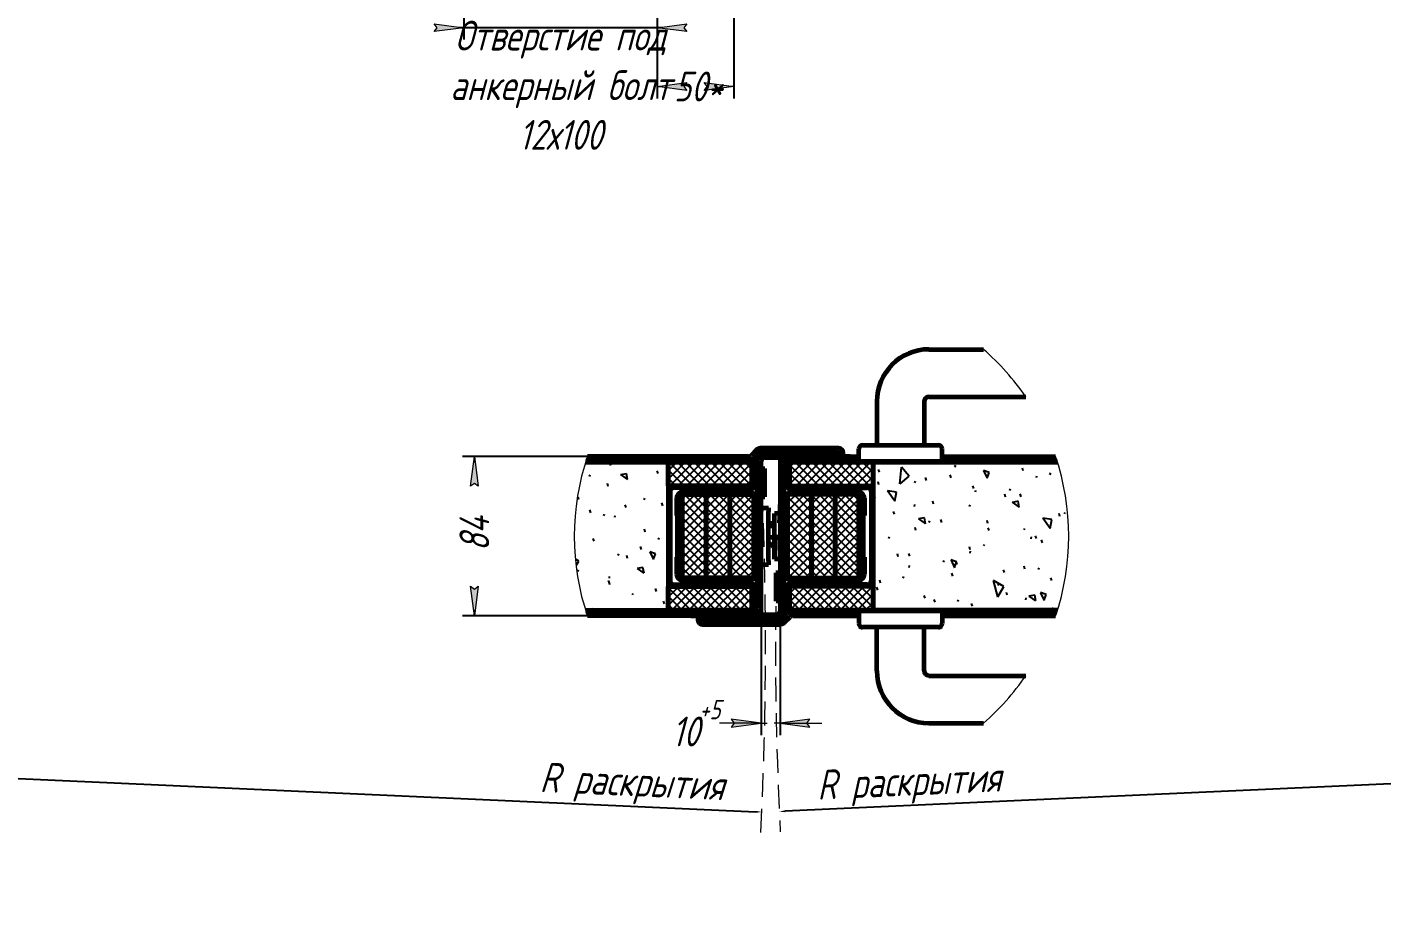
# Model space of a CAD drawing. Header units: millimetres. Extents: x -68 to 2520, y 0 to 297.
# Drawn here: x 1684 to 1911.6, y 0 to 150.8 of the extents above; entities that cross this region are included whole.
import ezdxf

# ---------------------------------------------------------------- set-up
doc = ezdxf.new("R2010")
doc.units = ezdxf.units.MM
for name, pattern in [('K5LT_BASIC', [0]), ('K5LT_DASHED', [6, 4, -2]), ('K5LT_THIN', [0])]:
    doc.linetypes.add(name, pattern=pattern)
doc.layers.add('Системный слой', color=7, linetype='Continuous')
doc.styles.add('KDIMTEXTSTYLE', font='GOST_AU.SHX', dxfattribs={"width": 0.96, "oblique": 15, "height": 5})
doc.dimstyles.new('KDIMSTYLE (0.40)', dxfattribs={"dimtxt": 5, "dimasz": 1, "dimexe": 2, "dimexo": 0, "dimgap": 1, "dimtad": 1, "dimlfac": 2.5, "dimtxsty": 'KDIMTEXTSTYLE', "dimsah": 1, "dimcen": 0, "dimdle": 1, "dimadec": 0, "dimazin": 0, "dimtfac": 0.667, "dimtmove": 0, "dimatfit": 3, "dimfxl": 1, "dimtvp": 1, "dimtolj": 1, "dimtzin": 0, "dimarcsym": 0})
doc.dimstyles.new('KDIMSTYLE (0.50)', dxfattribs={"dimtxt": 5, "dimasz": 1, "dimexe": 2, "dimexo": 0, "dimgap": 1, "dimtad": 1, "dimlfac": 2, "dimtxsty": 'KDIMTEXTSTYLE', "dimsah": 1, "dimcen": 0, "dimdle": 1, "dimadec": 0, "dimazin": 0, "dimtfac": 0.667, "dimtmove": 0, "dimatfit": 3, "dimfxl": 1, "dimtvp": 1, "dimtolj": 1, "dimtzin": 0, "dimarcsym": 0})
pattern_1 = [(45, (0, 0), (-0.7071068, 0.7071068), []), (135, (0, 0), (-0.7071068, -0.7071068), [])]
pattern_2 = [(40, (7.66, 6.428), (-20.5692, 24.5134), [2, -30]), (130, (9.193, 7.713), (-24.5134, -20.5692), [2, -30]), (85, (7.66, 6.428), (-20.56883, 24.51297), [2.828, -42.426]), (60, (9.193, 7.713), (-27.7128, 16), [2, -30]), (150, (10.192, 9.445), (-16, -27.7128), [2, -30]), (105, (9.193, 7.713), (-27.7123, 15.9997), [2.828, -42.426]), (80, (16.853, 14.141), (-26.0974, 4.60168), [1.5, -25]), (170, (17.114, 15.618), (-4.60168, -26.0974), [1.5, -25]), (125, (16.853, 14.141), (-26.09695, 4.6016), [2.121, -35.355]), (100, (-18.796, -15.771), (-15.75692, -2.77837), [1, -15]), (190, (-18.97, -14.787), (2.77837, -15.75692), [1, -15]), (145, (-18.796, -15.771), (-15.75733, -2.77844), [1.414, -21.213]), (70, (1.233, 14.088), (-15.03508, 5.47232), [1, -15]), (160, (1.575, 15.028), (-5.47232, -15.03508), [1, -15]), (115, (1.233, 14.088), (-15.03547, 5.47246), [1.414, -21.213]), (85, (0, 0), (-9.351857, 7.84492), [0.3, -10]), (65, (0, 0), (-2.418448, 6.64463), [0.3, -10]), (105, (0, 0), (-6.193075, 7.658056), [0.5, -12]), (110, (0, 0), (-7.94593, 1.36463), [0.5, -7])]
pattern_3 = [(45, (0, 0), (-0.35355339, 0.35355339), []), (135, (0, 0), (-0.35355339, -0.35355339), [])]

# ---------------------------------------------------------------- blocks, each defined once
blk = doc.blocks.new('KDIMARROW_01')
at = {"layer": 'Системный слой'}
blk.add_hatch(color=0, dxfattribs=at).paths.add_polyline_path([(0, 0), (-5, 0.66), (-4.5, 0), (-5, -0.66)])
at = {"layer": 'Системный слой', "color": 0, "linetype": 'K5LT_THIN', "lineweight": 18}
for p, q in [((-4.5, 0), (-5, 0.66)), ((-5, 0.66), (0, 0)), ((0, 0), (-5, -0.66)), ((-5, -0.66), (-4.5, 0)), ((0, 0), (-1, 0))]:
    blk.add_line(p, q, dxfattribs=at)
blk = doc.blocks.new('KDIMARROW_02')
at = {"layer": 'Системный слой'}
blk.add_hatch(color=0, dxfattribs=at).paths.add_polyline_path([(4.5, 0), (5, 0.66), (0, 0), (5, -0.66)])
at = {"layer": 'Системный слой', "color": 0, "linetype": 'K5LT_THIN', "lineweight": 18}
for p, q in [((0, 0), (-1, 0)), ((5, 0.66), (0, 0)), ((0, 0), (5, -0.66)), ((0, 0), (7, 0)), ((4.5, 0), (5, 0.66)), ((5, -0.66), (4.5, 0))]:
    blk.add_line(p, q, dxfattribs=at)

msp = doc.modelspace()

# ---------------------------------------------------------------- hatches: boundary and pattern name
at = {"layer": 'Системный слой'}
h = msp.add_hatch(dxfattribs=at)
h.set_pattern_fill('Металл', angle=135, style=0, pattern_type=0)
h.set_pattern_definition([(135, (0, 0), (-1.0606602, -1.0606602), [])])
h.paths.add_polyline_path([(1795.53898, 78.04603), (1805.19711, 78.04603), (1806.09867, 78.41947), (1806.97288, 79.29369), (1807.42366, 79.48041), (1820.33773, 79.48041), (1820.45043, 79.43373), (1820.49711, 79.32103), (1820.45043, 79.20834), (1820.33773, 79.16166), (1807.97023, 79.16166), (1807.05793, 78.77734), (1806.69523, 77.88666), (1806.69523, 53.18353), (1806.50851, 52.73275), (1806.05773, 52.54603), (1795.53898, 52.54603), (1795.53898, 51.90853), (1797.03711, 51.90853), (1797.51523, 52.06791), (1806.67499, 52.06791), (1807.2872, 52.84585), (1807.33273, 53.18353), (1807.33273, 77.88666), (1807.51945, 78.33744), (1807.97023, 78.52416), (1811.17797, 78.52416), (1811.79523, 78.68353), (1820.81586, 78.68353), (1821.1266, 79.20834), (1820.97523, 79.79916), (1820.45043, 80.1099), (1820.33773, 80.11791), (1807.42366, 80.11791), (1806.5221, 79.74447), (1805.64789, 78.87025), (1805.19711, 78.68353), (1795.53898, 78.68353)])
h = msp.add_hatch(dxfattribs=at)
h.set_pattern_fill('Песок', angle=40, style=0, pattern_type=0)
h.set_pattern_definition(pattern_2)
h.paths.add_polyline_path([(1791.71398, 52.86478), (1791.71398, 77.72728), (1777.84664, 77.72728), (1776.22587, 70.13543), (1775.94414, 64.99207), (1776.48339, 58.61741), (1777.1687, 55.27949), (1777.84664, 52.86478)])
h = msp.add_hatch(dxfattribs=at)
h.set_pattern_fill('Неметалл', angle=45, style=0, pattern_type=0)
h.set_pattern_definition(pattern_1)
h.paths.add_polyline_path([(1792.67023, 56.84916), (1805.73898, 56.84916), (1805.73898, 52.86478), (1791.71398, 52.86478), (1791.71398, 56.84916)])
h.paths.add_polyline_path([(1805.73898, 73.74291), (1792.67023, 73.74291), (1791.71398, 73.74291), (1791.71398, 77.72728), (1805.73898, 77.72728)])
h = msp.add_hatch(dxfattribs=at)
h.set_pattern_fill('Металл', angle=45, style=0, pattern_type=0)
h.set_pattern_definition([(45, (0, 0), (-1.0606602, 1.0606602), [])])
h.paths.add_polyline_path([(1811.15773, 77.40853), (1811.34445, 77.85931), (1811.79523, 78.04603), (1822.31398, 78.04603), (1822.31398, 78.68353), (1820.81586, 78.68353), (1820.33773, 78.52416), (1811.17797, 78.52416), (1810.56576, 77.74621), (1810.52023, 77.40853), (1810.52023, 52.70541), (1810.33351, 52.25463), (1809.88273, 52.06791), (1806.67499, 52.06791), (1806.05773, 51.90853), (1797.03711, 51.90853), (1796.72637, 51.38373), (1796.87773, 50.79291), (1797.40254, 50.48217), (1797.51523, 50.47416), (1810.4293, 50.47416), (1811.33086, 50.8476), (1812.20508, 51.72181), (1812.65586, 51.90853), (1822.31398, 51.90853), (1822.31398, 52.54603), (1812.65586, 52.54603), (1811.7543, 52.17259), (1810.88008, 51.29838), (1810.4293, 51.11166), (1797.51523, 51.11166), (1797.40254, 51.15834), (1797.35586, 51.27103), (1797.40254, 51.38373), (1797.51523, 51.43041), (1809.88273, 51.43041), (1810.79504, 51.81472), (1811.15773, 52.70541)])
h = msp.add_hatch(dxfattribs=at)
h.set_pattern_fill('Неметалл', angle=45, style=0, pattern_type=0)
h.set_pattern_definition(pattern_1)
h.paths.add_polyline_path([(1825.18273, 56.84916), (1812.11398, 56.84916), (1812.11398, 52.86478), (1826.13898, 52.86478), (1826.13898, 56.84916)])
h.paths.add_polyline_path([(1812.11398, 73.74291), (1825.18273, 73.74291), (1826.13898, 73.74291), (1826.13898, 77.72728), (1812.11398, 77.72728)])
h = msp.add_hatch(dxfattribs=at)
h.set_pattern_fill('Песок', angle=40, style=0, pattern_type=0)
h.set_pattern_definition(pattern_2)
h.paths.add_polyline_path([(1858.99115, 63.57497), (1858.82281, 69.40791), (1858.17847, 73.64853), (1857.1232, 77.72728), (1826.13898, 77.72728), (1826.13898, 52.86478), (1857.1232, 52.86478), (1858.29786, 57.54797)])
h = msp.add_hatch(dxfattribs=at)
h.set_pattern_fill('Неметалл', angle=45, style=0, pattern_type=0)
h.set_pattern_definition(pattern_3)
h.paths.add_polyline_path([(1807.97023, 76.70394), (1807.97023, 71.8975), (1807.33273, 71.8975), (1807.33273, 76.70394)])
h = msp.add_hatch(dxfattribs=at)
h.set_pattern_fill('Неметалл', angle=45, style=0, pattern_type=0)
h.set_pattern_definition(pattern_1)
h.paths.add_polyline_path([(1798.08898, 72.30853), (1798.08898, 58.28353), (1794.26398, 58.28353), (1794.10461, 58.30378), (1794.10461, 72.28829), (1794.26398, 72.30853)])
h.paths.add_polyline_path([(1798.08898, 58.28353), (1798.08898, 72.30853), (1802.07336, 72.30853), (1802.07336, 58.28353)])
h.paths.add_polyline_path([(1802.07336, 58.28353), (1802.07336, 72.30853), (1806.05773, 72.30853), (1806.05773, 58.28353)])
h = msp.add_hatch(dxfattribs=at)
h.set_pattern_fill('Неметалл', angle=45, style=0, pattern_type=0)
h.set_pattern_definition(pattern_1)
h.paths.add_polyline_path([(1819.76398, 72.30853), (1819.76398, 58.28353), (1823.58898, 58.28353), (1823.74836, 58.30378), (1823.74836, 72.28829), (1823.58898, 72.30853)])
h.paths.add_polyline_path([(1819.76398, 58.28353), (1819.76398, 72.30853), (1815.77961, 72.30853), (1815.77961, 58.28353)])
h.paths.add_polyline_path([(1815.77961, 58.28353), (1815.77961, 72.30853), (1811.79523, 72.30853), (1811.79523, 58.28353)])
h = msp.add_hatch(dxfattribs=at)
h.set_pattern_fill('Неметалл', angle=45, style=0, pattern_type=0)
h.set_pattern_definition(pattern_3)
h.paths.add_polyline_path([(1809.88273, 59.17269), (1809.88273, 54.36625), (1810.52023, 54.36625), (1810.52023, 59.17269)])

# ---------------------------------------------------------------- linework, layer by layer
at = {"layer": 'Системный слой', "color": 5, "linetype": 'K5LT_BASIC', "lineweight": 60, "true_color": 0x0000ff}
for p, q in [((1835.54211, 96.69291), (1844.68722, 96.69291)), ((1826.77648, 87.92728), (1826.77648, 80.59603)), ((1834.74523, 87.92728), (1834.74523, 80.59603)), ((1835.54211, 88.72416), (1851.79019, 88.72416)), ((1806.5221, 79.74447), (1805.64789, 78.87025)), ((1820.33773, 80.11791), (1807.42366, 80.11791)), ((1823.74836, 77.88666), (1823.74836, 79.95853)), ((1824.38586, 80.59603), (1837.13586, 80.59603)), ((1837.77336, 77.88666), (1837.77336, 79.95853)), ((1805.73898, 77.72728), (1777.84664, 77.72728)), ((1777.84664, 77.72728), (1805.73898, 77.72728)), ((1805.73898, 77.88666), (1777.89698, 77.88666)), ((1795.53898, 78.04603), (1777.94802, 78.04603)), ((1795.53898, 78.68353), (1778.15931, 78.68353)), ((1791.71398, 77.72728), (1791.71398, 52.86478)), ((1791.71398, 73.74291), (1791.71398, 77.72728)), ((1791.71398, 77.72728), (1805.73898, 77.72728)), ((1805.19711, 78.68353), (1795.53898, 78.68353)), ((1795.53898, 78.04603), (1795.53898, 78.68353)), ((1805.19711, 78.04603), (1795.53898, 78.04603)), ((1806.05773, 78.04603), (1805.19711, 78.04603)), ((1805.73898, 77.72728), (1805.73898, 73.74291)), ((1806.05773, 73.74291), (1806.05773, 77.40853)), ((1806.97288, 79.29369), (1806.09867, 78.41947)), ((1806.21711, 73.74291), (1806.21711, 77.40853)), ((1806.97493, 78.68353), (1806.36273, 78.68353)), ((1806.69523, 53.18353), (1806.69523, 77.88666)), ((1807.33273, 53.18353), (1807.33273, 77.88666)), ((1820.33773, 79.48041), (1807.42366, 79.48041)), ((1807.97023, 79.16166), (1820.33773, 79.16166)), ((1807.97023, 78.52416), (1820.33773, 78.52416)), ((1810.52023, 78.52416), (1810.52023, 78.36478)), ((1810.52023, 78.36478), (1810.52023, 77.40853)), ((1810.52023, 77.40853), (1810.52023, 52.70541)), ((1811.15773, 77.40853), (1811.15773, 52.70541)), ((1811.63586, 73.74291), (1811.63586, 77.40853)), ((1822.31398, 78.68353), (1811.79523, 78.68353)), ((1822.31398, 78.04603), (1811.79523, 78.04603)), ((1811.79523, 73.74291), (1811.79523, 77.40853)), ((1812.11398, 77.88666), (1857.07286, 77.88666)), ((1812.11398, 77.72728), (1857.1232, 77.72728)), ((1826.13898, 77.72728), (1812.11398, 77.72728)), ((1812.11398, 77.72728), (1812.11398, 73.74291)), ((1857.1232, 77.72728), (1812.11398, 77.72728)), ((1822.31398, 78.68353), (1822.31398, 78.04603)), ((1822.31398, 78.68353), (1823.74836, 78.68353)), ((1822.31398, 78.04603), (1823.74836, 78.04603)), ((1826.13898, 73.74291), (1826.13898, 77.72728)), ((1826.13898, 77.72728), (1826.13898, 52.86478)), ((1837.77336, 78.68353), (1856.81053, 78.68353)), ((1837.77336, 78.04603), (1857.02182, 78.04603)), ((1807.33273, 76.70394), (1807.97023, 76.70394)), ((1807.97023, 71.8975), (1807.97023, 76.70394)), ((1805.73898, 73.74291), (1791.71398, 73.74291)), ((1805.73898, 73.74291), (1792.67023, 73.74291)), ((1805.73898, 73.42416), (1792.67023, 73.42416)), ((1799.68273, 73.42416), (1805.73898, 73.42416)), ((1799.68273, 73.42416), (1799.68273, 73.26478)), ((1799.68273, 73.26478), (1805.73898, 73.26478)), ((1805.73898, 73.42416), (1805.73898, 73.74291)), ((1812.11398, 73.74291), (1826.13898, 73.74291)), ((1812.11398, 73.42416), (1812.11398, 73.74291)), ((1812.11398, 73.74291), (1825.18273, 73.74291)), ((1818.17023, 73.42416), (1812.11398, 73.42416)), ((1812.11398, 73.42416), (1825.18273, 73.42416)), ((1818.17023, 73.26478), (1812.11398, 73.26478)), ((1818.17023, 73.42416), (1818.17023, 73.26478)), ((1791.71398, 72.78666), (1791.71398, 57.80541)), ((1792.03273, 72.78666), (1792.03273, 57.80541)), ((1793.14836, 71.67103), (1793.14836, 68.80228)), ((1793.30773, 58.92103), (1793.30773, 71.67103)), ((1793.30773, 71.67103), (1793.30773, 68.80228)), ((1793.62648, 58.92103), (1793.62648, 71.67103)), ((1794.10461, 58.28353), (1794.10461, 72.30853)), ((1794.10461, 72.30853), (1798.08898, 72.30853)), ((1806.05773, 72.78666), (1794.26398, 72.78666)), ((1805.89836, 72.62728), (1794.26398, 72.62728)), ((1794.26398, 72.62728), (1806.05773, 72.62728)), ((1794.26398, 72.30853), (1806.05773, 72.30853)), ((1798.08898, 58.28353), (1798.08898, 72.30853)), ((1798.08898, 72.30853), (1798.08898, 58.28353)), ((1798.08898, 72.30853), (1802.07336, 72.30853)), ((1802.07336, 58.28353), (1802.07336, 72.30853)), ((1802.07336, 72.30853), (1802.07336, 58.28353)), ((1806.05773, 72.78666), (1806.05773, 57.80541)), ((1807.33273, 71.8975), (1807.97023, 71.8975)), ((1811.79523, 72.78666), (1823.58898, 72.78666)), ((1811.79523, 72.78666), (1811.79523, 57.80541)), ((1823.58898, 72.62728), (1811.79523, 72.62728)), ((1815.77961, 72.30853), (1811.79523, 72.30853)), ((1823.58898, 72.30853), (1811.79523, 72.30853)), ((1811.95461, 72.62728), (1823.58898, 72.62728)), ((1815.77961, 58.28353), (1815.77961, 72.30853)), ((1815.77961, 72.30853), (1815.77961, 58.28353)), ((1819.76398, 72.30853), (1815.77961, 72.30853)), ((1819.76398, 58.28353), (1819.76398, 72.30853)), ((1819.76398, 72.30853), (1819.76398, 58.28353)), ((1823.74836, 72.30853), (1819.76398, 72.30853)), ((1823.74836, 58.28353), (1823.74836, 72.30853)), ((1824.22648, 58.92103), (1824.22648, 71.67103)), ((1824.54523, 71.67103), (1824.54523, 68.80228)), ((1824.54523, 58.92103), (1824.54523, 71.67103)), ((1824.70461, 71.67103), (1824.70461, 68.80228)), ((1825.82023, 72.78666), (1825.82023, 57.80541)), ((1826.13898, 72.78666), (1826.13898, 57.80541)), ((1793.14836, 68.80228), (1793.30773, 68.80228)), ((1806.37648, 68.32416), (1806.05773, 68.32416)), ((1806.37648, 68.32416), (1806.69523, 68.32416)), ((1806.37648, 62.26791), (1806.37648, 68.32416)), ((1807.33273, 70.07728), (1808.60773, 70.07728)), ((1808.60773, 70.07728), (1808.60773, 69.43978)), ((1808.60773, 61.15228), (1808.60773, 69.43978)), ((1809.56398, 61.47103), (1809.56398, 69.12103)), ((1810.52023, 69.12103), (1809.56398, 69.12103)), ((1824.70461, 68.80228), (1824.54523, 68.80228)), ((1808.60773, 67.49541), (1809.56398, 67.49541)), ((1808.60773, 67.01728), (1809.56398, 67.01728)), ((1811.79523, 68.00541), (1811.15773, 68.00541)), ((1808.60773, 65.16853), (1809.56398, 65.16853)), ((1809.56398, 63.35166), (1808.60773, 64.30791)), ((1793.14836, 61.78978), (1793.14836, 58.92103)), ((1793.30773, 61.78978), (1793.14836, 61.78978)), ((1793.30773, 61.78978), (1793.30773, 58.92103)), ((1806.37648, 62.26791), (1806.05773, 62.26791)), ((1806.37648, 62.26791), (1806.69523, 62.26791)), ((1810.52023, 61.47103), (1809.56398, 61.47103)), ((1811.79523, 62.58666), (1811.15773, 62.58666)), ((1824.54523, 61.78978), (1824.54523, 58.92103)), ((1824.54523, 61.78978), (1824.70461, 61.78978)), ((1824.70461, 61.78978), (1824.70461, 58.92103)), ((1808.60773, 60.51478), (1807.33273, 60.51478)), ((1808.60773, 61.15228), (1808.60773, 60.51478)), ((1792.67023, 57.16791), (1805.73898, 57.16791)), ((1798.08898, 58.28353), (1794.10461, 58.28353)), ((1806.05773, 58.28353), (1794.26398, 58.28353)), ((1806.05773, 57.96478), (1794.26398, 57.96478)), ((1794.26398, 57.96478), (1805.89836, 57.96478)), ((1794.26398, 57.80541), (1806.05773, 57.80541)), ((1802.07336, 58.28353), (1798.08898, 58.28353)), ((1805.73898, 57.32728), (1799.68273, 57.32728)), ((1799.68273, 57.32728), (1799.68273, 57.16791)), ((1805.73898, 57.16791), (1799.68273, 57.16791)), ((1806.05773, 58.28353), (1802.07336, 58.28353)), ((1805.73898, 56.84916), (1805.73898, 57.16791)), ((1809.88273, 54.36625), (1809.88273, 59.17269)), ((1810.52023, 59.17269), (1809.88273, 59.17269)), ((1811.79523, 58.28353), (1815.77961, 58.28353)), ((1811.79523, 58.28353), (1823.58898, 58.28353)), ((1811.79523, 57.96478), (1823.58898, 57.96478)), ((1823.58898, 57.80541), (1811.79523, 57.80541)), ((1823.58898, 57.96478), (1811.95461, 57.96478)), ((1812.11398, 57.32728), (1818.17023, 57.32728)), ((1812.11398, 57.16791), (1818.17023, 57.16791)), ((1812.11398, 56.84916), (1812.11398, 57.16791)), ((1825.18273, 57.16791), (1812.11398, 57.16791)), ((1815.77961, 58.28353), (1819.76398, 58.28353)), ((1818.17023, 57.32728), (1818.17023, 57.16791)), ((1819.76398, 58.28353), (1823.74836, 58.28353)), ((1791.71398, 56.84916), (1805.73898, 56.84916)), ((1791.71398, 52.86478), (1791.71398, 56.84916)), ((1792.67023, 56.84916), (1805.73898, 56.84916)), ((1805.73898, 56.84916), (1805.73898, 52.86478)), ((1806.05773, 53.18353), (1806.05773, 56.84916)), ((1806.21711, 53.18353), (1806.21711, 56.84916)), ((1811.63586, 53.18353), (1811.63586, 56.84916)), ((1811.79523, 53.18353), (1811.79523, 56.84916)), ((1826.13898, 56.84916), (1812.11398, 56.84916)), ((1812.11398, 56.84916), (1812.11398, 52.86478)), ((1825.18273, 56.84916), (1812.11398, 56.84916)), ((1826.13898, 52.86478), (1826.13898, 56.84916)), ((1777.84664, 52.86478), (1805.73898, 52.86478)), ((1777.89698, 52.70541), (1805.73898, 52.70541)), ((1795.53898, 52.54603), (1777.94802, 52.54603)), ((1805.73898, 52.86478), (1791.71398, 52.86478)), ((1795.53898, 52.54603), (1806.05773, 52.54603)), ((1795.53898, 51.90853), (1795.53898, 52.54603)), ((1807.33273, 52.22728), (1807.33273, 53.18353)), ((1810.52023, 54.36625), (1809.88273, 54.36625)), ((1811.79523, 52.54603), (1812.65586, 52.54603)), ((1812.11398, 52.86478), (1826.13898, 52.86478)), ((1857.1232, 52.86478), (1812.11398, 52.86478)), ((1857.07286, 52.70541), (1812.11398, 52.70541)), ((1812.65586, 52.54603), (1822.31398, 52.54603)), ((1822.31398, 52.54603), (1822.31398, 51.90853)), ((1822.31398, 52.54603), (1823.74836, 52.54603)), ((1823.74836, 52.70541), (1823.74836, 50.63353)), ((1837.77336, 52.70541), (1837.77336, 50.63353)), ((1837.77336, 52.54603), (1857.02182, 52.54603)), ((1795.53898, 51.90853), (1778.15931, 51.90853)), ((1795.53898, 51.90853), (1806.05773, 51.90853)), ((1809.88273, 52.06791), (1797.51523, 52.06791)), ((1809.88273, 51.43041), (1797.51523, 51.43041)), ((1797.51523, 51.11166), (1810.4293, 51.11166)), ((1797.51523, 50.47416), (1810.4293, 50.47416)), ((1807.33273, 52.06791), (1807.33273, 52.22728)), ((1810.87803, 51.90853), (1811.49023, 51.90853)), ((1810.88008, 51.29838), (1811.7543, 52.17259)), ((1811.33086, 50.8476), (1812.20508, 51.72181)), ((1812.65586, 51.90853), (1822.31398, 51.90853)), ((1822.31398, 51.90853), (1823.74836, 51.90853)), ((1837.77336, 51.90853), (1856.81053, 51.90853)), ((1837.13586, 49.99603), (1824.38586, 49.99603)), ((1826.77648, 42.66478), (1826.77648, 49.99603)), ((1834.74523, 42.66478), (1834.74523, 49.99603)), ((1835.54211, 41.86791), (1851.79019, 41.86791)), ((1835.54211, 33.89916), (1844.68722, 33.89916))]:
    msp.add_line(p, q, dxfattribs=at)
for centre, radius, start, end in [((1835.54211, 87.92728), 8.76562, 90, 180), ((1835.54211, 87.92728), 0.79688, 90, 180), ((1807.42366, 78.84291), 1.275, 90, 135), ((1820.33773, 79.32103), 0.79688, 270, 90), ((1824.38586, 79.95853), 0.6375, 90, 180), ((1837.13586, 79.95853), 0.6375, 0, 90), ((1805.19711, 79.32103), 0.6375, 270, 315), ((1805.19711, 79.32103), 1.275, 270, 315), ((1805.73898, 77.40853), 0.47812, 0, 90), ((1805.73898, 77.40853), 0.31875, 0, 90), ((1806.05773, 77.40853), 0.6375, 0.0004751, 90), ((1806.05773, 77.40853), 1.275, 53.4047537, 77.5446879), ((1807.97023, 77.88666), 1.275, 90, 180), ((1807.42366, 78.84291), 0.6375, 90, 135), ((1807.97023, 77.88666), 0.6375, 90, 180), ((1811.79523, 77.40853), 1.275, 90, 180), ((1811.79523, 77.40853), 0.6375, 90, 180), ((1812.11398, 77.40853), 0.47812, 90, 180), ((1812.11398, 77.40853), 0.31875, 90, 180), ((1820.33773, 79.32103), 0.15938, 270, 90), ((1792.67023, 72.78666), 0.95625, 90, 180), ((1792.67023, 72.78666), 0.6375, 90, 180), ((1805.73898, 73.74291), 0.31875, 270, 0), ((1805.73898, 73.74291), 0.47812, 270, 0), ((1812.11398, 73.74291), 0.47812, 180, 270), ((1812.11398, 73.74291), 0.31875, 180, 270), ((1825.18273, 72.78666), 0.95625, 0, 90), ((1825.18273, 72.78666), 0.6375, 0, 90), ((1794.26398, 71.67103), 1.11562, 90, 180), ((1794.26398, 71.67103), 0.95625, 90, 180), ((1794.26398, 71.67103), 0.95625, 90, 180), ((1794.26398, 71.67103), 0.6375, 90, 180), ((1823.58898, 71.67103), 1.11562, 0, 90), ((1823.58898, 71.67103), 0.95625, 0, 90), ((1823.58898, 71.67103), 0.95625, 0, 90), ((1823.58898, 71.67103), 0.6375, 0, 90), ((1792.67023, 57.80541), 0.95625, 180, 270), ((1792.67023, 57.80541), 0.6375, 180, 270), ((1794.26398, 58.92103), 1.11562, 180, 270), ((1794.26398, 58.92103), 0.95625, 180, 270), ((1794.26398, 58.92103), 0.95625, 180, 270), ((1794.26398, 58.92103), 0.6375, 180, 270), ((1805.73898, 56.84916), 0.47812, 0, 90), ((1805.73898, 56.84916), 0.31875, 0, 90), ((1812.11398, 56.84916), 0.47812, 90, 180), ((1812.11398, 56.84916), 0.31875, 90, 180), ((1823.58898, 58.92103), 0.95625, 270, 0), ((1823.58898, 58.92103), 0.6375, 270, 0), ((1823.58898, 58.92103), 0.95625, 270, 0), ((1823.58898, 58.92103), 1.11562, 270, 0), ((1825.18273, 57.80541), 0.95625, 270, 0), ((1825.18273, 57.80541), 0.6375, 270, 0), ((1805.73898, 53.18353), 0.31875, 270, 0), ((1805.73898, 53.18353), 0.47812, 270, 0), ((1806.05773, 53.18353), 1.275, 270, 0), ((1806.05773, 53.18353), 0.6375, 270, 0), ((1809.88273, 52.70541), 0.6375, 270, 0), ((1809.88273, 52.70541), 1.275, 270, 0), ((1811.79523, 53.18353), 0.6375, 180, 270), ((1812.11398, 53.18353), 0.47812, 180, 270), ((1812.65586, 51.27103), 1.275, 90, 135), ((1812.11398, 53.18353), 0.31875, 180, 270), ((1797.51523, 51.27103), 0.79688, 90, 270), ((1797.51523, 51.27103), 0.15938, 90, 270), ((1810.4293, 51.74916), 0.6375, 270, 315), ((1810.4293, 51.74916), 1.275, 270, 315), ((1811.79523, 53.18353), 1.275, 233.4047537, 257.5446879), ((1812.65586, 51.27103), 0.6375, 90, 135), ((1824.38586, 50.63353), 0.6375, 180, 270), ((1837.13586, 50.63353), 0.6375, 270, 0), ((1835.54211, 42.66478), 8.76562, 180, 270), ((1835.54211, 42.66478), 0.79688, 180, 270)]:
    msp.add_arc(centre, radius, start, end, dxfattribs=at)
at = {"layer": 'Системный слой', "color": 7, "linetype": 'K5LT_THIN', "lineweight": 18}
for start, end in [(34.3303676, 49.0942922), (161.2000399, 198.7999601), (341.2000399, 18.7999601), (310.9057078, 325.6696324)]:
    msp.add_arc((1817.48492, 65.29603), 41.54189, start, end, dxfattribs=at)
at = {"layer": 'Системный слой', "color": 7, "linetype": 'K5LT_DASHED', "lineweight": 18}
for centre, radius, start, end in [((1192.46398, 46.80853), 615.61967, 2.99138787, 3.09948668), ((2425.38898, 46.80853), 615.62971, 176.8984294, 177.04696476), ((2425.38898, 46.80853), 615.62971, 177.13910691, 182.90291085), ((1192.46398, 46.80853), 615.61967, 357.08691721, 2.8302341)]:
    msp.add_arc(centre, radius, start, end, dxfattribs=at)

# ---------------------------------------------------------------- dimensions: what is measured, and where the dimension line sits
at = {"layer": 'Системный слой', "color": 7}
msp.add_linear_dim(base=(1757.40622, 150.73325), p1=(1789.84852, 170.83738), p2=(1757.40622, 186.64738), text='\\H5.0;\\W0.965;\\Q15;\\Q15;12x135\\H5.0;\\W0.965;\\Q15;\\X\\H5.0;\\W0.965;\\Q15;\\Q15;Отверстие под\\X\\H5.0;\\W0.965;\\Q15;\\Q15;анкерный болт\\X\\H5.0;\\W0.965;\\Q15;\\Q15;12х100', dimstyle='KDIMSTYLE (0.40)', override={"dimexo": 0, "dimblk1": 'KDIMARROW_01', "dimblk2": 'KDIMARROW_01', "dimse1": 0, "dimse2": 0, "dimclrt": 7, "dimtolj": 1}, dxfattribs=at).render()
for base, p1, p2, location, text, dimstyle, override in [((1802.77702, 140.85721), (1789.84852, 170.83738), (1802.77702, 172.87738), (1796.77702, 140.85721), '\\H5.0;\\W0.965;\\Q15;\\H5.0;\\W0.965;\\Q15;\\Q15;50\\H5.0;\\W0.965;\\Q15;\\Q15;*', 'KDIMSTYLE (0.40)', {"dimexo": 0, "dimblk1": 'KDIMARROW_01', "dimblk2": 'KDIMARROW_01', "dimse1": 0, "dimse2": 0, "dimclrt": 7, "dimtolj": 1}), ((1810.52023, 33.89916), (1807.33273, 53.18353), (1810.52023, 53.23287), (1796.41748, 33.89916), '\\H5.0;\\W0.965;\\Q15;\\H5.0;\\W0.965;\\Q15;\\Q15;10\\H0.65x;\\S+5^ ;\\H1.5x;', 'KDIMSTYLE (0.50)', {"dimexo": 0, "dimblk1": 'KDIMARROW_02', "dimblk2": 'KDIMARROW_02', "dimse1": 0, "dimse2": 0, "dimclrt": 7, "dimtolj": 1})]:
    msp.add_linear_dim(base=base, p1=p1, p2=p2, location=location, text=text, dimstyle=dimstyle, override=override, dxfattribs=at).render()
msp.add_linear_dim(base=(1759.16524, 78.68353), p1=(1778.15931, 51.90853), p2=(1778.15931, 78.68353), angle=90, location=(1759.16524, 65.68353), text='\\H5.0;\\W0.965;\\Q15;\\H5.0;\\W0.965;\\Q15;\\Q15;84', dimstyle='KDIMSTYLE (0.50)', override={"dimexo": 0, "dimblk1": 'KDIMARROW_01', "dimblk2": 'KDIMARROW_01', "dimse1": 0, "dimse2": 0, "dimclrt": 7, "dimtolj": 1}, dxfattribs=at).render()
for center, radius, location in [((1192.46398, 46.80853), 615.61967, (1785.47608, 19.95766)), ((2425.38898, 46.80853), 615.62971, (1832.36323, 20.03753))]:
    msp.add_radius_dim(center=center, radius=radius, location=location, text='\\H5.0;\\W0.965;\\Q15;R\\H5.0;\\W0.965;\\Q15;\\Q15; раскрытия', dimstyle='KDIMSTYLE (0.50)', override={"dimblk2": 'KDIMARROW_01', "dimclrt": 7, "dimtofl": 0, "dimtolj": 1}, dxfattribs=at).render()

doc.saveas('drawing.dxf')
